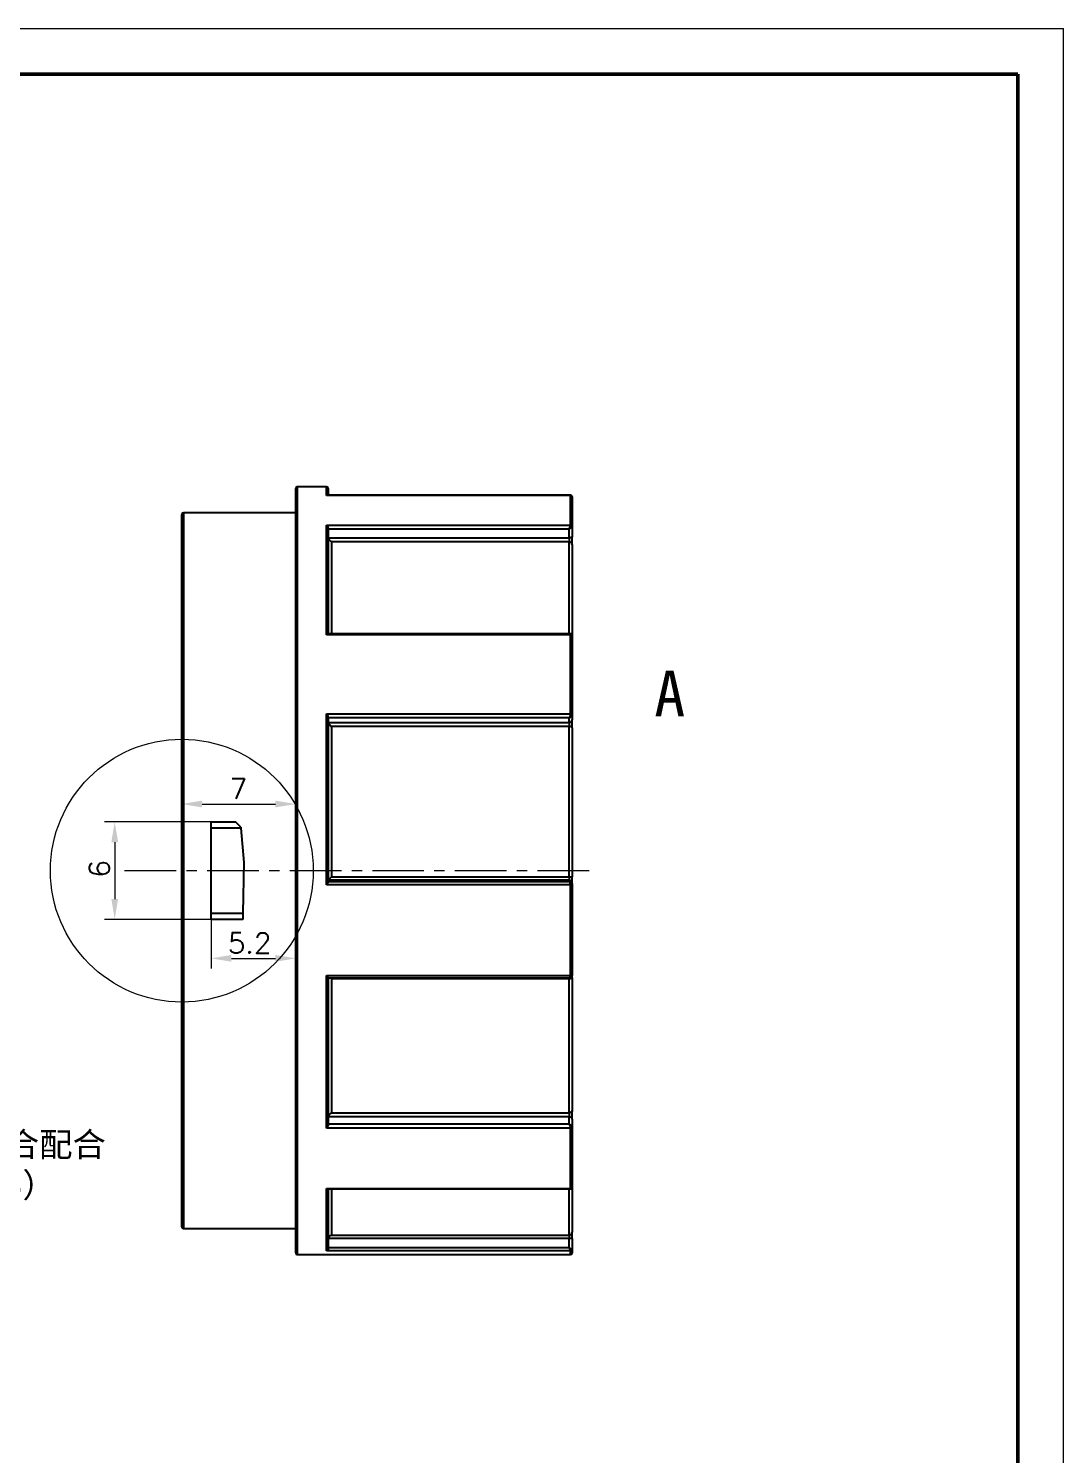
# Model space of a CAD drawing. Header units: millimetres. Extents: x 2517 to 6633, y 792 to 3241.
# Drawn here: x 3402.2 to 3465.9, y 969.2 to 1056.9 of the extents above; entities that cross this region are included whole.
import ezdxf

# ---------------------------------------------------------------- set-up
doc = ezdxf.new("R2010")
doc.units = ezdxf.units.MM
doc.linetypes.add('CENTER', pattern=[50.8, 31.75, -6.35, 6.35, -6.35])
for name, color, linetype, lineweight in [('中心线', 1, 'CENTER', 9), ('实线', 7, 'Continuous', 25), ('尺寸标注', 2, 'Continuous', 9), ('引导线', 6, 'Continuous', 9), ('粗实线', 9, 'Continuous', 50)]:
    doc.layers.add(name, color=color, linetype=linetype, lineweight=lineweight)
doc.styles.add('st', font='txt.shx')
doc.styles.get("Standard").update_dxf_attribs({"font": 'simfang.ttf'})
doc.dimstyles.new('st', dxfattribs={"dimscale": 0.5, "dimtxt": 2.5, "dimasz": 2.5, "dimexe": 1.25, "dimexo": 0, "dimtad": 1, "dimtoh": 1, "dimdsep": 46, "dimtxsty": 'st', "dimcen": 0, "dimclrd": 256, "dimclre": 256, "dimclrt": 3, "dimadec": 3, "dimazin": 2, "dimtfac": 1, "dimtmove": 0, "dimatfit": 1, "dimfxl": 1, "dimlwd": -1, "dimlwe": -1, "dimarcsym": 0})

# ---------------------------------------------------------------- blocks, each defined once
blk = doc.blocks.new('*D305')
at = {"layer": 'Defpoints', "color": 0, "ltscale": 0.1, "transparency": 16777216}
for p in [(3418.67, 1009.224), (3411.67, 1005.13), (3418.67, 1005.13)]:
    blk.add_point(p, dxfattribs=at)
at = {"layer": '尺寸标注', "ltscale": 0.1, "transparency": 16777216}
for p, q in [((3411.67, 1005.13), (3411.67, 1009.849)), ((3412.92, 1009.224), (3417.42, 1009.224)), ((3418.67, 1005.13), (3418.67, 1009.849))]:
    blk.add_line(p, q, dxfattribs=at)
for points in [[(3412.92, 1009.432), (3412.92, 1009.016), (3411.67, 1009.224)], [(3417.42, 1009.432), (3417.42, 1009.016), (3418.67, 1009.224)]]:
    blk.add_solid(points, dxfattribs=at)
at = {"layer": '尺寸标注', "color": 3, "ltscale": 0.1, "transparency": 16777216, "insert": (3415.143, 1010.161), "char_height": 1.25, "attachment_point": 5, "style": 'st'}
blk.add_mtext('7', dxfattribs=at)
blk = doc.blocks.new('*D306')
at = {"layer": 'Defpoints', "color": 0, "ltscale": 0.1, "transparency": 16777216}
for p in [(3413.47, 1008.13), (3407.545, 1002.13), (3413.47, 1002.13)]:
    blk.add_point(p, dxfattribs=at)
at = {"layer": '尺寸标注', "ltscale": 0.1, "transparency": 16777216}
for p, q in [((3413.47, 1008.13), (3406.92, 1008.13)), ((3407.545, 1006.88), (3407.545, 1003.38)), ((3413.47, 1002.13), (3406.92, 1002.13))]:
    blk.add_line(p, q, dxfattribs=at)
for points in [[(3407.337, 1006.88), (3407.754, 1006.88), (3407.545, 1008.13)], [(3407.337, 1003.38), (3407.754, 1003.38), (3407.545, 1002.13)]]:
    blk.add_solid(points, dxfattribs=at)
at = {"layer": '尺寸标注', "color": 3, "ltscale": 0.1, "transparency": 16777216, "insert": (3406.608, 1005.241), "char_height": 1.25, "attachment_point": 5, "rotation": 90, "style": 'st'}
blk.add_mtext('6', dxfattribs=at)
blk = doc.blocks.new('*D307')
at = {"layer": 'Defpoints', "color": 0, "ltscale": 0.1, "transparency": 16777216}
for p in [(3413.47, 1002.13), (3418.67, 1002.13), (3418.67, 999.737)]:
    blk.add_point(p, dxfattribs=at)
at = {"layer": '尺寸标注', "ltscale": 0.1, "transparency": 16777216}
for p, q in [((3413.47, 1002.13), (3413.47, 999.112)), ((3418.67, 1002.13), (3418.67, 999.112)), ((3414.72, 999.737), (3417.42, 999.737))]:
    blk.add_line(p, q, dxfattribs=at)
for points in [[(3414.72, 999.945), (3414.72, 999.528), (3413.47, 999.737)], [(3417.42, 999.945), (3417.42, 999.528), (3418.67, 999.737)]]:
    blk.add_solid(points, dxfattribs=at)
at = {"layer": '尺寸标注', "color": 3, "ltscale": 0.1, "transparency": 16777216, "insert": (3415.839, 1000.674), "char_height": 1.25, "attachment_point": 5, "style": 'st'}
blk.add_mtext('5.2', dxfattribs=at)

msp = doc.modelspace()

# ---------------------------------------------------------------- linework, layer by layer
at = {"layer": '中心线', "ltscale": 0.1}
msp.add_line((3408.1415, 1005.13), (3436.9464, 1005.13), dxfattribs=at)
at = {"layer": '实线'}
for p, q in [((3418.6697, 981.63), (3418.6697, 1028.63)), ((3420.5697, 1028.73), (3418.7697, 1028.73)), ((3418.7697, 1028.73), (3418.7697, 981.53)), ((3420.5697, 1028.2033), (3420.5697, 1028.73)), ((3420.6697, 1028.63), (3420.6697, 1028.2078)), ((3435.569, 1028.2033), (3420.5697, 1028.2033)), ((3435.5643, 1028.2078), (3420.5985, 1028.2078)), ((3435.5697, 1026.3698), (3435.5697, 1028.2008)), ((3435.6697, 1028.103), (3435.6697, 1026.2798)), ((3411.6697, 983.23), (3411.6697, 1027.03)), ((3418.6697, 1027.13), (3411.7697, 1027.13)), ((3411.7697, 1027.13), (3411.7697, 983.13)), ((3420.5697, 1026.3645), (3435.569, 1026.3645)), ((3420.5697, 1019.6182), (3420.5697, 1026.3645)), ((3420.6697, 1026.1983), (3420.6697, 1019.6934)), ((3435.4697, 1026.1195), (3420.6697, 1026.1195)), ((3435.4697, 1025.5932), (3435.4697, 1026.1195)), ((3435.6697, 1026.2798), (3435.6697, 1025.6584)), ((3420.6716, 1025.5932), (3435.4697, 1025.5932)), ((3435.4697, 1025.35), (3420.8697, 1025.35)), ((3420.8697, 1025.35), (3420.8697, 1019.6954)), ((3435.4697, 1025.5932), (3435.4697, 1025.35)), ((3435.4697, 1019.6954), (3435.4697, 1025.35)), ((3435.6697, 1025.1718), (3435.6697, 1025.6584)), ((3435.6697, 1025.1718), (3435.6697, 1019.5487)), ((3435.569, 1019.6182), (3420.5697, 1019.6182)), ((3435.5212, 1019.6954), (3420.6651, 1019.6954)), ((3435.5697, 1014.788), (3435.5697, 1019.6086)), ((3435.6697, 1019.5473), (3435.6697, 1014.7471)), ((3420.5697, 1014.777), (3435.569, 1014.777)), ((3420.5697, 1004.2539), (3420.5697, 1014.777)), ((3420.6697, 1014.5775), (3420.6697, 1004.431)), ((3435.4697, 1014.5238), (3420.6697, 1014.5238)), ((3435.4697, 1014.2372), (3435.4697, 1014.5238)), ((3435.6697, 1014.7471), (3435.6697, 1014.4086)), ((3435.6697, 1013.9096), (3435.6697, 1014.4086)), ((3420.6716, 1014.2372), (3435.4697, 1014.2372)), ((3420.8697, 1013.9877), (3420.8697, 1004.7468)), ((3435.4697, 1013.9877), (3420.8697, 1013.9877)), ((3435.4697, 1014.2372), (3435.4697, 1013.9877)), ((3435.4697, 1004.7468), (3435.4697, 1013.9877)), ((3435.6697, 1013.9096), (3435.6697, 1004.7502)), ((3413.4697, 1008.13), (3414.9621, 1008.13)), ((3413.4697, 1007.7365), (3413.4697, 1008.13)), ((3415.2965, 1007.7365), (3413.4697, 1007.7365)), ((3413.4697, 1002.5235), (3413.4697, 1007.7365)), ((3415.2909, 1007.8013), (3414.9621, 1008.13)), ((3415.2909, 1007.8013), (3415.2965, 1007.7365)), ((3415.2965, 1007.7365), (3415.4808, 1005.63)), ((3415.4808, 1005.63), (3415.4266, 1002.5235)), ((3420.8697, 1004.7468), (3435.4697, 1004.7468)), ((3435.4697, 1004.7468), (3435.4697, 1004.5459)), ((3435.6697, 1004.3483), (3435.6697, 1004.7502)), ((3435.569, 1004.2539), (3420.5697, 1004.2539)), ((3420.6697, 1004.4588), (3435.4697, 1004.4588)), ((3435.4697, 1004.5459), (3420.6716, 1004.5459)), ((3435.4697, 1004.4588), (3435.4697, 1004.5459)), ((3435.5697, 998.6872), (3435.5697, 1004.2418)), ((3435.6697, 1004.3483), (3435.6697, 1004.2455)), ((3435.6697, 1004.2455), (3435.6697, 998.7145)), ((3413.4697, 1002.5235), (3415.4266, 1002.5235)), ((3413.4697, 1002.13), (3413.4697, 1002.5235)), ((3415.4197, 1002.13), (3413.4697, 1002.13)), ((3415.4266, 1002.5235), (3415.4197, 1002.13)), ((3420.5697, 998.6755), (3435.569, 998.6755)), ((3420.5697, 989.2995), (3420.5697, 998.6755)), ((3435.6697, 998.5394), (3435.6697, 998.7145)), ((3420.6697, 998.5361), (3420.6697, 989.4957)), ((3420.6697, 998.5302), (3435.4854, 998.5302)), ((3420.8697, 998.4808), (3420.8697, 990.2473)), ((3435.4697, 998.4808), (3420.8697, 998.4808)), ((3435.4697, 998.5302), (3435.4697, 998.4808)), ((3435.4697, 990.2473), (3435.4697, 998.4808)), ((3435.6697, 998.5394), (3435.6697, 990.3784)), ((3435.4697, 989.9849), (3420.6716, 989.9849)), ((3420.8697, 990.2473), (3435.4697, 990.2473)), ((3435.4697, 990.2473), (3435.4697, 989.9849)), ((3435.4697, 989.5649), (3435.4697, 989.9849)), ((3435.6697, 989.8537), (3435.6697, 990.3784)), ((3435.6697, 989.8537), (3435.6697, 989.3576)), ((3435.569, 989.2995), (3420.5697, 989.2995)), ((3420.6697, 989.5649), (3435.4697, 989.5649)), ((3435.5697, 985.601), (3435.5697, 989.2905)), ((3435.6697, 989.3576), (3435.6697, 985.6837)), ((3420.5697, 985.5942), (3435.569, 985.5942)), ((3420.5697, 981.7524), (3420.5697, 985.5942)), ((3420.6438, 985.5597), (3435.5452, 985.5597)), ((3420.6697, 985.5597), (3420.6697, 981.8759)), ((3420.8697, 985.5597), (3420.8697, 982.7115)), ((3435.4697, 982.7115), (3435.4697, 985.5597)), ((3435.6668, 985.6562), (3435.6683, 985.6691)), ((3435.6697, 985.6837), (3435.6697, 982.909)), ((3411.7697, 983.13), (3418.6697, 983.13)), ((3435.6697, 982.507), (3435.6697, 982.909)), ((3420.6697, 981.954), (3435.4697, 981.954)), ((3435.4697, 982.5105), (3420.6716, 982.5105)), ((3420.8697, 982.7115), (3435.4697, 982.7115)), ((3435.4697, 982.7115), (3435.4697, 982.5105)), ((3435.4697, 981.954), (3435.4697, 982.5105)), ((3435.6697, 982.507), (3435.6697, 981.8498)), ((3418.7697, 981.53), (3435.5697, 981.53)), ((3435.569, 981.7524), (3420.5697, 981.7524)), ((3435.5697, 981.53), (3435.5697, 981.7508)), ((3435.6697, 981.8498), (3435.6697, 981.63))]:
    msp.add_line(p, q, dxfattribs=at)
at = {"layer": '实线', "flags": 128}
for points in [[(3435.6697, 1025.6584), (3435.6659, 1025.6457), (3435.6545, 1025.6334), (3435.636, 1025.6222), (3435.6111, 1025.6123), (3435.5808, 1025.6042), (3435.5463, 1025.5982), (3435.5087, 1025.5945), (3435.4697, 1025.5932)], [(3435.569, 1019.6182), (3435.5882, 1019.6188), (3435.6067, 1019.6171), (3435.6237, 1019.6132), (3435.6387, 1019.6071), (3435.6511, 1019.5991), (3435.6603, 1019.5895), (3435.6661, 1019.5787), (3435.6683, 1019.567)], [(3435.6697, 1019.5473), (3435.6678, 1019.5592), (3435.6621, 1019.5707), (3435.6529, 1019.5813), (3435.6404, 1019.5906), (3435.6253, 1019.5983), (3435.608, 1019.6039), (3435.5892, 1019.6074), (3435.5697, 1019.6086)], [(3435.5697, 1014.788), (3435.5892, 1014.7873), (3435.608, 1014.7849), (3435.6253, 1014.7811), (3435.6404, 1014.7761), (3435.6529, 1014.7699), (3435.6621, 1014.7628), (3435.6678, 1014.7551), (3435.6697, 1014.7471)], [(3435.6697, 1013.9096), (3435.6659, 1013.9249), (3435.6545, 1013.9395), (3435.636, 1013.953), (3435.6111, 1013.9648), (3435.5808, 1013.9745), (3435.5463, 1013.9818), (3435.5087, 1013.9862), (3435.4697, 1013.9877)], [(3435.569, 998.6755), (3435.5882, 998.6738), (3435.6067, 998.6732), (3435.6237, 998.6738), (3435.6387, 998.6754), (3435.6511, 998.678), (3435.6603, 998.6816), (3435.6661, 998.686), (3435.6683, 998.6911)], [(3435.6697, 998.5394), (3435.6659, 998.528), (3435.6545, 998.517), (3435.636, 998.5068), (3435.6111, 998.498), (3435.5808, 998.4907), (3435.5463, 998.4853), (3435.5087, 998.4819), (3435.4697, 998.4808)], [(3435.6697, 990.3784), (3435.6659, 990.3528), (3435.6545, 990.3282), (3435.636, 990.3055), (3435.6111, 990.2857), (3435.5808, 990.2694), (3435.5463, 990.2572), (3435.5087, 990.2498), (3435.4697, 990.2473)], [(3435.6697, 989.8537), (3435.6659, 989.8793), (3435.6545, 989.9039), (3435.636, 989.9266), (3435.6111, 989.9465), (3435.5808, 989.9628), (3435.5463, 989.9749), (3435.5087, 989.9824), (3435.4697, 989.9849)]]:
    msp.add_lwpolyline(points, dxfattribs=at)
at = {"layer": '实线'}
for centre, radius, start, end in [((3418.7697, 1028.63), 0.1, 90, 180), ((3420.5697, 1028.63), 0.1, 0, 90), ((3435.5722, 1028.1068), 0.0966, 29.392787, 91.905756), ((3435.5708, 1028.1019), 0.0989, 0.657078, 90.642342), ((3411.7697, 1027.03), 0.1, 90, 180), ((3435.5673, 1026.2633), 0.1012, 4.160761, 89.047371), ((3435.5745, 1026.2745), 0.0954, 3.171782, 92.854301), ((3435.4801, 1025.1602), 0.19, 3.498332, 93.11573), ((3435.483, 1014.4241), 0.1874, 265.941001, 355.263203), ((3435.5771, 1014.6709), 0.1065, 31.113209, 94.386408), ((3435.5197, 1007.7111), 2.9647, 269.033924, 272.900429), ((3435.4709, 1004.3471), 0.1988, 0.357081, 90.352685), ((3435.5084, 1004.9666), 0.7154, 274.86342, 282.918532), ((3435.5947, 1004.9088), 0.6675, 267.856666, 276.454305), ((3435.5929, 998.7992), 0.1144, 258.333149, 312.2064), ((3435.5727, 989.3979), 0.0985, 267.870751, 346.213658), ((3435.5835, 989.3781), 0.0887, 261.085413, 346.650813), ((3435.5826, 985.6809), 0.0878, 261.090666, 343.639536), ((3435.5776, 985.6932), 0.0926, 265.118288, 354.097365), ((3411.7697, 983.23), 0.1, 180, 270), ((3435.471, 982.9103), 0.1988, 269.644754, 359.640293), ((3435.5197, 979.643), 2.868, 87.001674, 90.998631), ((3418.7697, 981.63), 0.1, 180, 270), ((3435.5672, 981.8535), 0.1011, 271.030432, 358.960841), ((3435.5702, 981.8503), 0.0995, 269.732028, 359.729498), ((3435.5697, 981.63), 0.1, 270, 0)]:
    msp.add_arc(centre, radius, start, end, dxfattribs=at)
for centre, major_axis, ratio, start_param, end_param in [((3435.4697, 1028.0078), (0.0964, 0.1996), 0.132514, 6.1354594, 6.3471264), ((3435.4697, 1026.1846), (0.0964, 0.1996), 0.132514, 4.4447176, 5.8955684), ((3435.4697, 1026.1846), (0.1982, 0.1024), 0.261645, 4.5779911, 6.0288419), ((3435.4697, 1019.4954), (0.0616, 0.1985), 0.3968706, 5.495918, 6.4100854), ((3435.4697, 1014.6952), (0.0616, 0.1985), 0.3968706, 3.8051761, 5.2560269), ((3435.4697, 1014.6952), (0.1789, 0.1227), 0.7285185, 4.2490854, 5.6999362), ((3435.4697, 1004.2613), (-0.0206, 0.1997), 0.4898906, 4.6247512, 6.0756021), ((3435.4697, 1004.2613), (0.1545, -0.1375), 0.9234384, 0.8076172, 2.258468), ((3435.4697, 998.7302), (0.1545, -0.1375), 0.9234384, 5.4000606, 6.8509114), ((3435.4697, 998.7302), (-0.0206, 0.1997), 0.4898906, 3.091089, 4.3848602), ((3435.4697, 998.7302), (-0.0206, 0.1997), 0.4898906, 2.9340094, 3.091089), ((3435.4697, 989.4337), (-0.0826, 0.1986), 0.2835178, 3.8597086, 5.3105594), ((3435.4697, 989.4337), (0.1908, -0.1113), 0.5377458, 0.4237714, 1.8746223), ((3435.4697, 985.7597), (-0.0826, 0.1986), 0.2835178, 3.0241781, 3.6198176), ((3435.4697, 981.9505), (-0.1, 0.2), 0.0069813, 3.2755011, 4.726352), ((3435.4697, 981.9505), (0.2, -0.1), 0.0139621, 0.1269271, 1.5777779)]:
    msp.add_ellipse(centre, major_axis=major_axis, ratio=ratio, start_param=start_param, end_param=end_param, dxfattribs=at)
for points, knots in [([(3420.5985, 1028.2061), (3420.5962, 1028.2067), (3420.5877, 1028.2089), (3420.5776, 1028.2056), (3420.5703, 1028.2035), (3420.5697, 1028.2033)], [0, 0, 0, 0, 0.2546862, 0.9443687, 1, 1, 1, 1]), ([(3435.6559, 1028.155), (3435.648, 1028.1659), (3435.6328, 1028.1869), (3435.6002, 1028.2031), (3435.5753, 1028.2087), (3435.5633, 1028.2074), (3435.5609, 1028.2071)], [0, 0, 0, 0, 0.34568019, 0.66851936, 0.93506086, 1, 1, 1, 1]), ([(3435.6679, 1028.1044), (3435.6682, 1028.1114), (3435.6689, 1028.1289), (3435.6609, 1028.1444), (3435.656, 1028.1538)], [0, 0, 0, 0, 0.3947897, 1, 1, 1, 1]), ([(3420.6697, 1026.1983), (3420.6697, 1026.2381), (3420.6535, 1026.2737), (3420.6151, 1026.3297), (3420.5923, 1026.3506), (3420.5697, 1026.3645)], [0, 0, 0, 0, 0.5, 0.5, 1, 1, 1, 1]), ([(3420.6716, 1025.5932), (3420.6796, 1025.5372), (3420.7123, 1025.4818), (3420.7858, 1025.3992), (3420.8281, 1025.3688), (3420.8697, 1025.35)], [0, 0, 0, 0, 0.5, 0.5, 1, 1, 1, 1]), ([(3420.6651, 1019.6938), (3420.6641, 1019.6941), (3420.6604, 1019.6954), (3420.6338, 1019.6794), (3420.6013, 1019.6518), (3420.5776, 1019.6269), (3420.5703, 1019.6188), (3420.5697, 1019.6182)], [0, 0, 0, 0, 0.10911388, 0.4030843, 0.8158916, 0.98625787, 1, 1, 1, 1]), ([(3435.6679, 1019.5718), (3435.6632, 1019.5898), (3435.654, 1019.6254), (3435.6168, 1019.6669), (3435.5695, 1019.692), (3435.5359, 1019.694), (3435.5198, 1019.6949)], [0, 0, 0, 0, 0.2557454, 0.5057727, 0.7629084, 1, 1, 1, 1]), ([(3420.6697, 1014.5775), (3420.6697, 1014.6098), (3420.6535, 1014.6463), (3420.6151, 1014.7152), (3420.5923, 1014.7478), (3420.5697, 1014.777)], [0, 0, 0, 0, 0.5, 0.5, 1, 1, 1, 1]), ([(3420.6716, 1014.2372), (3420.6796, 1014.2066), (3420.7123, 1014.1587), (3420.7858, 1014.0696), (3420.8281, 1014.0259), (3420.8697, 1013.9877)], [0, 0, 0, 0, 0.5, 0.5, 1, 1, 1, 1]), ([(3420.6716, 1004.5459), (3420.6796, 1004.5552), (3420.7123, 1004.5887), (3420.7858, 1004.663), (3420.8281, 1004.7053), (3420.8697, 1004.7468)], [0, 0, 0, 0, 0.5, 0.5, 1, 1, 1, 1]), ([(3420.6697, 1004.431), (3420.6697, 1004.4099), (3420.6535, 1004.3804), (3420.6151, 1004.3184), (3420.5923, 1004.2858), (3420.5697, 1004.2539)], [0, 0, 0, 0, 0.5, 0.5, 1, 1, 1, 1]), ([(3420.6697, 998.5361), (3420.6697, 998.5457), (3420.6535, 998.5661), (3420.6151, 998.6157), (3420.5923, 998.6447), (3420.5697, 998.6755)], [0, 0, 0, 0, 0.5, 0.5, 1, 1, 1, 1]), ([(3420.8697, 998.4808), (3420.8691, 998.4814), (3420.8629, 998.4872), (3420.8447, 998.5044), (3420.8273, 998.5197), (3420.8153, 998.5302)], [0, 0, 0, 0, 0.0365987, 0.334733, 1, 1, 1, 1]), ([(3420.6716, 989.9849), (3420.6796, 990.0297), (3420.7123, 990.0842), (3420.7858, 990.1759), (3420.8281, 990.2159), (3420.8697, 990.2473)], [0, 0, 0, 0, 0.5, 0.5, 1, 1, 1, 1]), ([(3420.6697, 989.4957), (3420.6697, 989.4577), (3420.6535, 989.4193), (3420.6151, 989.3522), (3420.5923, 989.3232), (3420.5697, 989.2995)], [0, 0, 0, 0, 0.5, 0.5, 1, 1, 1, 1]), ([(3420.5697, 985.5942), (3420.5703, 985.5937), (3420.5776, 985.588), (3420.6009, 985.5719), (3420.6284, 985.5582), (3420.6416, 985.5608), (3420.6438, 985.5613)], [0, 0, 0, 0, 0.02028, 0.2716983, 0.8808993, 1, 1, 1, 1]), ([(3435.543, 985.5625), (3435.5527, 985.5618), (3435.577, 985.56), (3435.6153, 985.5771), (3435.6512, 985.6095), (3435.6614, 985.64), (3435.6668, 985.6561)], [0, 0, 0, 0, 0.1803389, 0.4471281, 0.7077024, 1, 1, 1, 1]), ([(3435.6645, 985.6567), (3435.6668, 985.6641), (3435.6704, 985.6755), (3435.6697, 985.6874), (3435.6695, 985.6916)], [0, 0, 0, 0, 0.6493478, 1, 1, 1, 1]), ([(3420.6716, 982.5105), (3420.6796, 982.5698), (3420.7123, 982.6199), (3420.7858, 982.686), (3420.8281, 982.705), (3420.8697, 982.7115)], [0, 0, 0, 0, 0.5, 0.5, 1, 1, 1, 1]), ([(3420.6697, 981.8759), (3420.6697, 981.8388), (3420.6535, 981.8094), (3420.6151, 981.7687), (3420.5923, 981.7568), (3420.5697, 981.7524)], [0, 0, 0, 0, 0.5, 0.5, 1, 1, 1, 1])]:
    msp.add_open_spline(points, degree=3, knots=knots, dxfattribs=at)
for points in [[(3435.5697, 1028.2008), (3435.5697, 1028.2016), (3435.5695, 1028.2025), (3435.569, 1028.2033)], [(3435.569, 1026.3645), (3435.5695, 1026.3663), (3435.5697, 1026.3681), (3435.5697, 1026.3698)], [(3435.6697, 1026.2798), (3435.6697, 1026.2768), (3435.6692, 1026.2737), (3435.6683, 1026.2707)], [(3435.5697, 1019.6086), (3435.5697, 1019.6118), (3435.5695, 1019.615), (3435.569, 1019.6182)], [(3435.6697, 1019.5473), (3435.6697, 1019.5539), (3435.6692, 1019.5605), (3435.6683, 1019.567)], [(3435.569, 1014.777), (3435.5695, 1014.7807), (3435.5697, 1014.7844), (3435.5697, 1014.788)], [(3435.6697, 1014.7471), (3435.6697, 1014.74), (3435.6692, 1014.7329), (3435.6683, 1014.7259)], [(3435.5697, 1004.2418), (3435.5697, 1004.2458), (3435.5695, 1004.2498), (3435.569, 1004.2539)], [(3435.6697, 1004.2455), (3435.6697, 1004.2535), (3435.6692, 1004.2615), (3435.6683, 1004.2694)], [(3435.569, 998.6755), (3435.5695, 998.6794), (3435.5697, 998.6833), (3435.5697, 998.6872)], [(3435.6697, 998.7145), (3435.6697, 998.7066), (3435.6692, 998.6988), (3435.6683, 998.6911)], [(3435.5697, 989.2905), (3435.5697, 989.2935), (3435.5695, 989.2965), (3435.569, 989.2995)], [(3435.6697, 989.3576), (3435.6697, 989.3633), (3435.6692, 989.3689), (3435.6683, 989.3744)], [(3435.569, 985.5942), (3435.5695, 985.5964), (3435.5697, 985.5987), (3435.5697, 985.601)], [(3435.5697, 981.7508), (3435.5697, 981.7513), (3435.5695, 981.7519), (3435.569, 981.7524)], [(3435.6697, 981.8498), (3435.6697, 981.8505), (3435.6692, 981.8511), (3435.6683, 981.8517)]]:
    msp.add_open_spline(points, degree=3, dxfattribs=at)
at = {"layer": '尺寸标注', "ltscale": 0.1}
msp.add_circle((3411.6697, 1005.13), 8.0782, dxfattribs=at)
at = {"layer": '引导线'}
for p in [(3230.6462, 1056.9035), (3465.865, 890.5702)]:
    msp.add_line(p, (3465.865, 1056.9035), dxfattribs=at)
at = {"layer": '粗实线'}
for p in [(3244.6473, 1054.1032), (3463.0648, 893.3704)]:
    msp.add_line(p, (3463.0648, 1054.1032), dxfattribs=at)

# ---------------------------------------------------------------- texts
at = {"layer": '实线', "attachment_point": 5}
for s, insert, char_height, width in [('A', (3441.6627, 1016.0156), 2.8002, 15.615274), ('（与定子铁芯配合配合\\P间隙小于0.05）', (3396.7628, 986.9472), 1.5, 36.804944)]:
    msp.add_mtext(s, dxfattribs=dict(at, insert=insert, char_height=char_height, width=width))

# ---------------------------------------------------------------- dimensions: what is measured, and where the dimension line sits
at = {"layer": '尺寸标注', "ltscale": 0.1}
for base, p1, p2, picture, middle in [((3418.6697, 1009.224), (3411.6697, 1005.13), (3418.6697, 1005.13), '*D305', (3415.1434, 1009.224)), ((3418.6697, 999.7367), (3413.4697, 1002.13), (3418.6697, 1002.13), '*D307', (3415.8395, 999.7367))]:
    dim = msp.add_linear_dim(base=base, p1=p1, p2=p2, dimstyle='st', override={"dimtol": 0, "dimlim": 0, "dimtp": 0, "dimtm": 0, "dimtfac": 1, "dimtdec": 1, "dimtolj": 0, "dimtzin": 8}, dxfattribs=at)
    dim.commit()
    dim.dimension.update_dxf_attribs({"geometry": picture, "text_midpoint": middle, "dimtype": 160})
dim = msp.add_linear_dim(base=(3407.5452, 1002.13), p1=(3413.4697, 1008.13), p2=(3413.4697, 1002.13), angle=90, dimstyle='st', override={"dimtol": 0, "dimlim": 0, "dimtp": 0, "dimtm": 0, "dimtfac": 1, "dimtdec": 1, "dimtolj": 0, "dimtzin": 8}, dxfattribs=at)
dim.commit()
dim.dimension.update_dxf_attribs({"geometry": '*D306', "text_midpoint": (3407.5452, 1005.2413), "dimtype": 160})

doc.saveas('drawing.dxf')
